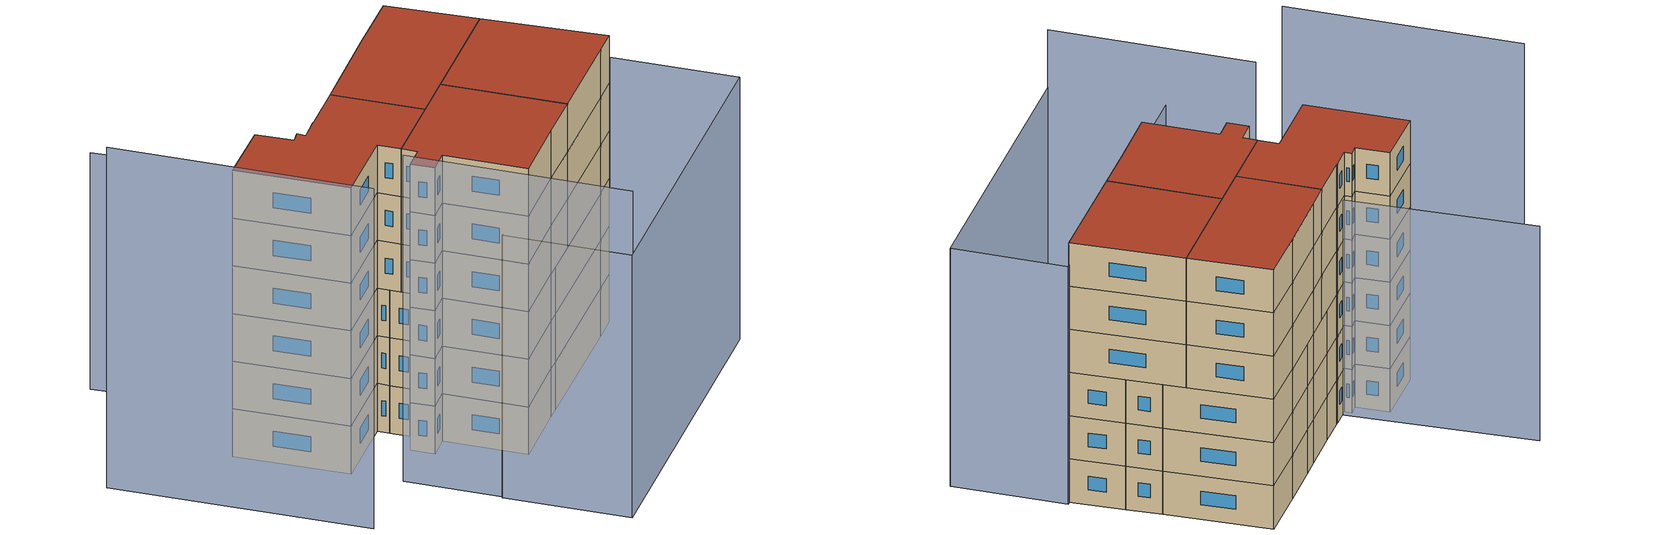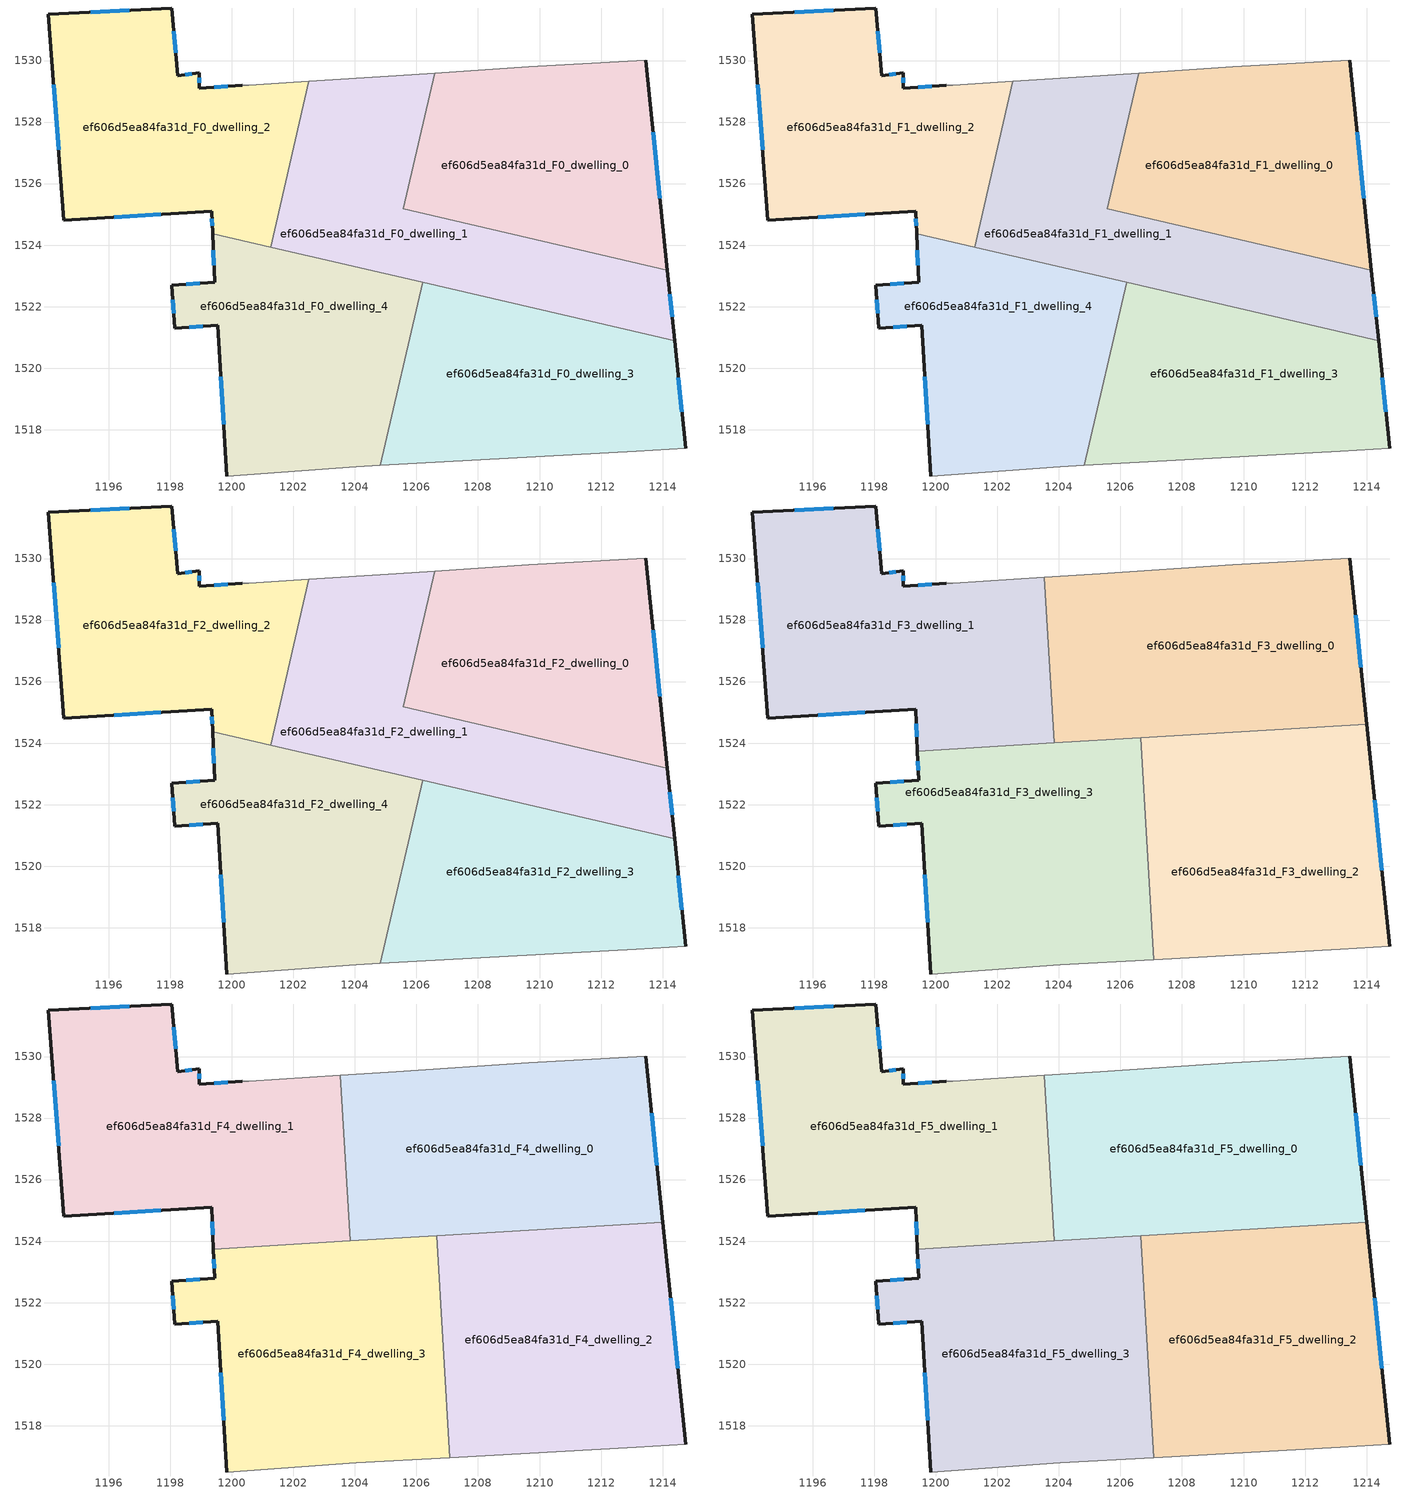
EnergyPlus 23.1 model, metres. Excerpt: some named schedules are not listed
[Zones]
ef606d5ea84fa31d_F0_dwelling_0
 floor ground (EU_floor_Construction): 1213.45,1530 1214.15,1523.18 1205.57,1525.18 1206.59,1529.59 1209.65,1529.8 z0
 wall outside (EU_wall_Construction): 1214.15,1523.18 1213.45,1530 z0:3
 wall to ef606d5ea84fa31d_F0_dwelling_1 (EU_wall_Construction): 1206.59,1529.59 1205.57,1525.18 1214.15,1523.18 z0:3
 wall adiabatic (EU_wall_Construction): 1213.45,1530 1209.65,1529.8 1206.59,1529.59 z0:3
 window (EU_Window_Construction): 1213.91,1525.52 1213.69,1527.66 z1.03:1.97
ef606d5ea84fa31d_F0_dwelling_1
 floor ground (EU_floor_Construction): 1214.15,1523.18 1214.39,1520.89 1201.26,1523.94 1202.51,1529.33 1205.34,1529.5 1206.59,1529.59 1205.57,1525.18 z0
 wall outside (EU_wall_Construction): 1214.39,1520.89 1214.15,1523.18 z0:3
 wall to ef606d5ea84fa31d_F0_dwelling_2 (EU_wall_Construction): 1202.51,1529.33 1201.26,1523.94 z0:3
 wall adiabatic (EU_wall_Construction): 1206.59,1529.59 1205.34,1529.5 1202.51,1529.33 z0:3
 wall to ef606d5ea84fa31d_F0_dwelling_3 (EU_wall_Construction): 1206.21,1522.79 1214.39,1520.89 z0:3
 wall to ef606d5ea84fa31d_F0_dwelling_4 (EU_wall_Construction): 1201.26,1523.94 1206.21,1522.79 z0:3
 window (EU_Window_Construction): 1214.31,1521.67 1214.23,1522.4 z1.03:1.97
ef606d5ea84fa31d_F0_dwelling_2
 floor ground (EU_floor_Construction): 1202.51,1529.33 1201.26,1523.94 1199.37,1524.38 1199.34,1525.1 1194.54,1524.8 1194.04,1531.51 1198.04,1531.71 1198.24,1529.5 1198.94,1529.6 1198.94,1529.1 1200.34,1529.2 1200.54,1529.2 z0
 wall outside (EU_wall_Construction): 1200.34,1529.2 1198.94,1529.1 1198.94,1529.6 1198.24,1529.5 1198.04,1531.71 1194.04,1531.51 1194.54,1524.8 1199.34,1525.1 1199.37,1524.38 z0:3
 wall adiabatic (EU_wall_Construction): 1202.51,1529.33 1200.54,1529.2 1200.34,1529.2 z0:3
 wall to ef606d5ea84fa31d_F0_dwelling_4 (EU_wall_Construction): 1199.37,1524.38 1201.26,1523.94 z0:3
 window (EU_Window_Construction): 1199.35,1524.85 1199.36,1524.62 / 1196.18,1524.9 1197.69,1525 / 1194.21,1529.21 1194.37,1527.1 / 1196.67,1531.64 1195.41,1531.58 / 1198.17,1530.26 1198.11,1530.95 / 1198.7,1529.57 1198.48,1529.54 / 1198.94,1529.28 1198.94,1529.43 / 1199.86,1529.17 1199.42,1529.14 z1.03:1.97
ef606d5ea84fa31d_F0_dwelling_3
 floor ground (EU_floor_Construction): 1214.39,1520.89 1214.75,1517.39 1213.15,1517.29 1204.82,1516.84 1206.21,1522.79 z0
 wall outside (EU_wall_Construction): 1214.75,1517.39 1214.39,1520.89 z0:3
 wall adiabatic (EU_wall_Construction): 1204.82,1516.84 1213.15,1517.29 1214.75,1517.39 z0:3
 wall to ef606d5ea84fa31d_F0_dwelling_4 (EU_wall_Construction): 1206.21,1522.79 1204.82,1516.84 z0:3
 window (EU_Window_Construction): 1214.62,1518.59 1214.51,1519.69 z1.03:1.97
ef606d5ea84fa31d_F0_dwelling_4
 floor ground (EU_floor_Construction): 1206.21,1522.79 1204.82,1516.84 1204.04,1516.79 1199.84,1516.5 1199.54,1521.4 1198.14,1521.3 1198.04,1522.7 1199.44,1522.8 1199.37,1524.38 z0
 wall outside (EU_wall_Construction): 1199.37,1524.38 1199.44,1522.8 1198.04,1522.7 1198.14,1521.3 1199.54,1521.4 1199.84,1516.5 z0:3
 wall adiabatic (EU_wall_Construction): 1199.84,1516.5 1204.04,1516.79 1204.82,1516.84 z0:3
 window (EU_Window_Construction): 1199.64,1519.72 1199.74,1518.18 / 1198.62,1521.33 1199.06,1521.36 / 1198.07,1522.22 1198.1,1521.78 / 1198.96,1522.76 1198.52,1522.73 / 1199.39,1523.84 1199.42,1523.34 z1.03:1.97
ef606d5ea84fa31d_F1_dwelling_0
 floor to ef606d5ea84fa31d_F0_dwelling_0 (EU_floor_Construction): 1213.45,1530 1214.15,1523.18 1205.57,1525.18 1206.59,1529.59 1209.65,1529.8 z3
 wall outside (EU_wall_Construction): 1214.15,1523.18 1213.45,1530 z3:6
 wall to ef606d5ea84fa31d_F1_dwelling_1 (EU_wall_Construction): 1206.59,1529.59 1205.57,1525.18 1214.15,1523.18 z3:6
 wall adiabatic (EU_wall_Construction): 1213.45,1530 1209.65,1529.8 1206.59,1529.59 z3:6
 window (EU_Window_Construction): 1213.91,1525.52 1213.69,1527.66 z4.03:4.97
ef606d5ea84fa31d_F1_dwelling_1
 floor to ef606d5ea84fa31d_F0_dwelling_1 (EU_floor_Construction): 1214.15,1523.18 1214.39,1520.89 1201.26,1523.94 1202.51,1529.33 1205.34,1529.5 1206.59,1529.59 1205.57,1525.18 z3
 wall outside (EU_wall_Construction): 1214.39,1520.89 1214.15,1523.18 z3:6
 wall to ef606d5ea84fa31d_F1_dwelling_2 (EU_wall_Construction): 1202.51,1529.33 1201.26,1523.94 z3:6
 wall adiabatic (EU_wall_Construction): 1206.59,1529.59 1205.34,1529.5 1202.51,1529.33 z3:6
 wall to ef606d5ea84fa31d_F1_dwelling_3 (EU_wall_Construction): 1206.21,1522.79 1214.39,1520.89 z3:6
 wall to ef606d5ea84fa31d_F1_dwelling_4 (EU_wall_Construction): 1201.26,1523.94 1206.21,1522.79 z3:6
 window (EU_Window_Construction): 1214.31,1521.67 1214.23,1522.4 z4.03:4.97
ef606d5ea84fa31d_F1_dwelling_2
 floor to ef606d5ea84fa31d_F0_dwelling_2 (EU_floor_Construction): 1202.51,1529.33 1201.26,1523.94 1199.37,1524.38 1199.34,1525.1 1194.54,1524.8 1194.04,1531.51 1198.04,1531.71 1198.24,1529.5 1198.94,1529.6 1198.94,1529.1 1200.34,1529.2 1200.54,1529.2 z3
 wall outside (EU_wall_Construction): 1200.34,1529.2 1198.94,1529.1 1198.94,1529.6 1198.24,1529.5 1198.04,1531.71 1194.04,1531.51 1194.54,1524.8 1199.34,1525.1 1199.37,1524.38 z3:6
 wall adiabatic (EU_wall_Construction): 1202.51,1529.33 1200.54,1529.2 1200.34,1529.2 z3:6
 wall to ef606d5ea84fa31d_F1_dwelling_4 (EU_wall_Construction): 1199.37,1524.38 1201.26,1523.94 z3:6
 window (EU_Window_Construction): 1199.35,1524.85 1199.36,1524.62 / 1196.18,1524.9 1197.69,1525 / 1194.21,1529.21 1194.37,1527.1 / 1196.67,1531.64 1195.41,1531.58 / 1198.17,1530.26 1198.11,1530.95 / 1198.7,1529.57 1198.48,1529.54 / 1198.94,1529.28 1198.94,1529.43 / 1199.86,1529.17 1199.42,1529.14 z4.03:4.97
ef606d5ea84fa31d_F1_dwelling_3
 floor to ef606d5ea84fa31d_F0_dwelling_3 (EU_floor_Construction): 1214.39,1520.89 1214.75,1517.39 1213.15,1517.29 1204.82,1516.84 1206.21,1522.79 z3
 wall outside (EU_wall_Construction): 1214.75,1517.39 1214.39,1520.89 z3:6
 wall adiabatic (EU_wall_Construction): 1204.82,1516.84 1213.15,1517.29 1214.75,1517.39 z3:6
 wall to ef606d5ea84fa31d_F1_dwelling_4 (EU_wall_Construction): 1206.21,1522.79 1204.82,1516.84 z3:6
 window (EU_Window_Construction): 1214.62,1518.59 1214.51,1519.69 z4.03:4.97
ef606d5ea84fa31d_F1_dwelling_4
 floor to ef606d5ea84fa31d_F0_dwelling_4 (EU_floor_Construction): 1206.21,1522.79 1204.82,1516.84 1204.04,1516.79 1199.84,1516.5 1199.54,1521.4 1198.14,1521.3 1198.04,1522.7 1199.44,1522.8 1199.37,1524.38 z3
 wall outside (EU_wall_Construction): 1199.37,1524.38 1199.44,1522.8 1198.04,1522.7 1198.14,1521.3 1199.54,1521.4 1199.84,1516.5 z3:6
 wall adiabatic (EU_wall_Construction): 1199.84,1516.5 1204.04,1516.79 1204.82,1516.84 z3:6
 window (EU_Window_Construction): 1199.64,1519.72 1199.74,1518.18 / 1198.62,1521.33 1199.06,1521.36 / 1198.07,1522.22 1198.1,1521.78 / 1198.96,1522.76 1198.52,1522.73 / 1199.39,1523.84 1199.42,1523.34 z4.03:4.97
ef606d5ea84fa31d_F2_dwelling_0
 floor to ef606d5ea84fa31d_F1_dwelling_0 (EU_floor_Construction): 1213.45,1530 1214.15,1523.18 1205.57,1525.18 1206.59,1529.59 1209.65,1529.8 z6
 wall outside (EU_wall_Construction): 1214.15,1523.18 1213.45,1530 z6:9
 wall to ef606d5ea84fa31d_F2_dwelling_1 (EU_wall_Construction): 1206.59,1529.59 1205.57,1525.18 1214.15,1523.18 z6:9
 wall adiabatic (EU_wall_Construction): 1213.45,1530 1209.65,1529.8 1206.59,1529.59 z6:9
 window (EU_Window_Construction): 1213.91,1525.52 1213.69,1527.66 z7.03:7.97
ef606d5ea84fa31d_F2_dwelling_1
 floor to ef606d5ea84fa31d_F1_dwelling_1 (EU_floor_Construction): 1214.15,1523.18 1214.39,1520.89 1201.26,1523.94 1202.51,1529.33 1205.34,1529.5 1206.59,1529.59 1205.57,1525.18 z6
 wall outside (EU_wall_Construction): 1214.39,1520.89 1214.15,1523.18 z6:9
 wall to ef606d5ea84fa31d_F2_dwelling_2 (EU_wall_Construction): 1202.51,1529.33 1201.26,1523.94 z6:9
 wall adiabatic (EU_wall_Construction): 1206.59,1529.59 1205.34,1529.5 1202.51,1529.33 z6:9
 wall to ef606d5ea84fa31d_F2_dwelling_3 (EU_wall_Construction): 1206.21,1522.79 1214.39,1520.89 z6:9
 wall to ef606d5ea84fa31d_F2_dwelling_4 (EU_wall_Construction): 1201.26,1523.94 1206.21,1522.79 z6:9
 window (EU_Window_Construction): 1214.31,1521.67 1214.23,1522.4 z7.03:7.97
ef606d5ea84fa31d_F2_dwelling_2
 floor to ef606d5ea84fa31d_F1_dwelling_2 (EU_floor_Construction): 1202.51,1529.33 1201.26,1523.94 1199.37,1524.38 1199.34,1525.1 1194.54,1524.8 1194.04,1531.51 1198.04,1531.71 1198.24,1529.5 1198.94,1529.6 1198.94,1529.1 1200.34,1529.2 1200.54,1529.2 z6
 wall outside (EU_wall_Construction): 1200.34,1529.2 1198.94,1529.1 1198.94,1529.6 1198.24,1529.5 1198.04,1531.71 1194.04,1531.51 1194.54,1524.8 1199.34,1525.1 1199.37,1524.38 z6:9
 wall adiabatic (EU_wall_Construction): 1202.51,1529.33 1200.54,1529.2 1200.34,1529.2 z6:9
 wall to ef606d5ea84fa31d_F2_dwelling_4 (EU_wall_Construction): 1199.37,1524.38 1201.26,1523.94 z6:9
 window (EU_Window_Construction): 1199.35,1524.85 1199.36,1524.62 / 1196.18,1524.9 1197.69,1525 / 1194.21,1529.21 1194.37,1527.1 / 1196.67,1531.64 1195.41,1531.58 / 1198.17,1530.26 1198.11,1530.95 / 1198.7,1529.57 1198.48,1529.54 / 1198.94,1529.28 1198.94,1529.43 / 1199.86,1529.17 1199.42,1529.14 z7.03:7.97
ef606d5ea84fa31d_F2_dwelling_3
 floor to ef606d5ea84fa31d_F1_dwelling_3 (EU_floor_Construction): 1214.39,1520.89 1214.75,1517.39 1213.15,1517.29 1204.82,1516.84 1206.21,1522.79 z6
 wall outside (EU_wall_Construction): 1214.75,1517.39 1214.39,1520.89 z6:9
 wall adiabatic (EU_wall_Construction): 1204.82,1516.84 1213.15,1517.29 1214.75,1517.39 z6:9
 wall to ef606d5ea84fa31d_F2_dwelling_4 (EU_wall_Construction): 1206.21,1522.79 1204.82,1516.84 z6:9
 window (EU_Window_Construction): 1214.62,1518.59 1214.51,1519.69 z7.03:7.97
ef606d5ea84fa31d_F2_dwelling_4
 floor to ef606d5ea84fa31d_F1_dwelling_4 (EU_floor_Construction): 1206.21,1522.79 1204.82,1516.84 1204.04,1516.79 1199.84,1516.5 1199.54,1521.4 1198.14,1521.3 1198.04,1522.7 1199.44,1522.8 1199.37,1524.38 z6
 wall outside (EU_wall_Construction): 1199.37,1524.38 1199.44,1522.8 1198.04,1522.7 1198.14,1521.3 1199.54,1521.4 1199.84,1516.5 z6:9
 wall adiabatic (EU_wall_Construction): 1199.84,1516.5 1204.04,1516.79 1204.82,1516.84 z6:9
 window (EU_Window_Construction): 1199.64,1519.72 1199.74,1518.18 / 1198.62,1521.33 1199.06,1521.36 / 1198.07,1522.22 1198.1,1521.78 / 1198.96,1522.76 1198.52,1522.73 / 1199.39,1523.84 1199.42,1523.34 z7.03:7.97
ef606d5ea84fa31d_F3_dwelling_0
 floor to ef606d5ea84fa31d_F2_dwelling_0 (EU_floor_Construction): 1213.45,1530 1214,1524.61 1209.22,1524.33 1205.57,1525.18 1206.59,1529.59 1209.65,1529.8 z9
 floor to ef606d5ea84fa31d_F2_dwelling_1 (EU_floor_Construction): 1206.59,1529.59 1205.57,1525.18 1209.22,1524.33 1203.85,1524.01 1203.53,1529.39 1205.34,1529.5 z9
 wall outside (EU_wall_Construction): 1214.01,1524.61 1213.45,1530 z9:12
 wall to ef606d5ea84fa31d_F3_dwelling_1 (EU_wall_Construction): 1203.53,1529.39 1203.85,1524.01 z9:12
 wall adiabatic (EU_wall_Construction): 1213.45,1530 1209.65,1529.8 1205.34,1529.5 1203.53,1529.39 z9:12
 wall to ef606d5ea84fa31d_F3_dwelling_2 (EU_wall_Construction): 1206.65,1524.17 1214.01,1524.61 z9:12
 wall to ef606d5ea84fa31d_F3_dwelling_3 (EU_wall_Construction): 1203.85,1524.01 1206.65,1524.17 z9:12
 window (EU_Window_Construction): 1213.82,1526.46 1213.64,1528.16 z10.03:10.97
ef606d5ea84fa31d_F3_dwelling_1
 floor to ef606d5ea84fa31d_F2_dwelling_2 (EU_floor_Construction): 1202.51,1529.33 1201.26,1523.94 1199.37,1524.38 1199.34,1525.1 1194.54,1524.8 1194.04,1531.51 1198.04,1531.71 1198.24,1529.5 1198.94,1529.6 1198.94,1529.1 1200.34,1529.2 1200.54,1529.2 z9
 floor to ef606d5ea84fa31d_F2_dwelling_1 (EU_floor_Construction): 1203.53,1529.39 1203.85,1524.01 1201.56,1523.87 1201.26,1523.94 1202.51,1529.33 z9
 floor to ef606d5ea84fa31d_F2_dwelling_4 (EU_floor_Construction): 1201.56,1523.87 1199.4,1523.74 1199.37,1524.38 z9
 wall outside (EU_wall_Construction): 1200.34,1529.2 1198.94,1529.1 1198.94,1529.6 1198.24,1529.5 1198.04,1531.71 1194.04,1531.51 1194.54,1524.8 1199.34,1525.1 1199.4,1523.74 z9:12
 wall adiabatic (EU_wall_Construction): 1203.53,1529.39 1200.54,1529.2 1200.34,1529.2 z9:12
 wall to ef606d5ea84fa31d_F3_dwelling_3 (EU_wall_Construction): 1199.4,1523.74 1203.85,1524.01 z9:12
 window (EU_Window_Construction): 1199.36,1524.63 1199.38,1524.21 / 1196.18,1524.9 1197.69,1525 / 1194.21,1529.21 1194.37,1527.1 / 1196.67,1531.64 1195.41,1531.58 / 1198.17,1530.26 1198.11,1530.95 / 1198.7,1529.57 1198.48,1529.54 / 1198.94,1529.28 1198.94,1529.43 / 1199.86,1529.17 1199.42,1529.14 z10.03:10.97
ef606d5ea84fa31d_F3_dwelling_2
 floor to ef606d5ea84fa31d_F2_dwelling_1 (EU_floor_Construction): 1214.15,1523.18 1214.39,1520.89 1206.74,1522.66 1206.65,1524.17 1209.22,1524.33 z9
 floor to ef606d5ea84fa31d_F2_dwelling_0 (EU_floor_Construction): 1214,1524.61 1214.15,1523.18 1209.22,1524.33 z9
 floor to ef606d5ea84fa31d_F2_dwelling_3 (EU_floor_Construction): 1214.39,1520.89 1214.75,1517.39 1213.15,1517.29 1207.08,1516.96 1206.74,1522.66 z9
 wall outside (EU_wall_Construction): 1214.75,1517.39 1214.01,1524.61 z9:12
 wall adiabatic (EU_wall_Construction): 1207.08,1516.96 1213.15,1517.29 1214.75,1517.39 z9:12
 wall to ef606d5ea84fa31d_F3_dwelling_3 (EU_wall_Construction): 1206.65,1524.17 1207.08,1516.96 z9:12
 window (EU_Window_Construction): 1214.49,1519.87 1214.26,1522.14 z10.03:10.97
ef606d5ea84fa31d_F3_dwelling_3
 floor to ef606d5ea84fa31d_F2_dwelling_3 (EU_floor_Construction): 1206.74,1522.66 1207.08,1516.96 1204.82,1516.84 1206.21,1522.79 z9
 floor to ef606d5ea84fa31d_F2_dwelling_4 (EU_floor_Construction): 1206.21,1522.79 1204.82,1516.84 1204.04,1516.79 1199.84,1516.5 1199.54,1521.4 1198.14,1521.3 1198.04,1522.7 1199.44,1522.8 1199.4,1523.74 1201.56,1523.87 z9
 floor to ef606d5ea84fa31d_F2_dwelling_1 (EU_floor_Construction): 1206.65,1524.17 1206.74,1522.66 1201.56,1523.87 z9
 wall outside (EU_wall_Construction): 1199.4,1523.74 1199.44,1522.8 1198.04,1522.7 1198.14,1521.3 1199.54,1521.4 1199.84,1516.5 z9:12
 wall adiabatic (EU_wall_Construction): 1199.84,1516.5 1204.04,1516.79 1207.08,1516.96 z9:12
 window (EU_Window_Construction): 1198.62,1521.33 1199.06,1521.36 / 1198.07,1522.22 1198.1,1521.78 / 1198.96,1522.76 1198.52,1522.73 / 1199.41,1523.42 1199.43,1523.12 / 1199.64,1519.72 1199.74,1518.18 z10.03:10.97
ef606d5ea84fa31d_F4_dwelling_0
 floor to ef606d5ea84fa31d_F3_dwelling_0 (EU_floor_Construction): 1213.45,1530 1214.01,1524.61 1203.85,1524.01 1203.53,1529.39 1205.34,1529.5 1209.65,1529.8 z12
 wall outside (EU_wall_Construction): 1214.01,1524.61 1213.45,1530 z12:15
 wall to ef606d5ea84fa31d_F4_dwelling_1 (EU_wall_Construction): 1203.53,1529.39 1203.85,1524.01 z12:15
 wall adiabatic (EU_wall_Construction): 1213.45,1530 1209.65,1529.8 1205.34,1529.5 1203.53,1529.39 z12:15
 wall to ef606d5ea84fa31d_F4_dwelling_2 (EU_wall_Construction): 1206.65,1524.17 1214.01,1524.61 z12:15
 wall to ef606d5ea84fa31d_F4_dwelling_3 (EU_wall_Construction): 1203.85,1524.01 1206.65,1524.17 z12:15
 window (EU_Window_Construction): 1213.82,1526.46 1213.64,1528.16 z13.03:13.97
ef606d5ea84fa31d_F4_dwelling_1
 floor to ef606d5ea84fa31d_F3_dwelling_1 (EU_floor_Construction): 1203.53,1529.39 1203.85,1524.01 1199.4,1523.74 1199.34,1525.1 1194.54,1524.8 1194.04,1531.51 1198.04,1531.71 1198.24,1529.5 1198.94,1529.6 1198.94,1529.1 1200.34,1529.2 1200.54,1529.2 z12
 wall outside (EU_wall_Construction): 1200.34,1529.2 1198.94,1529.1 1198.94,1529.6 1198.24,1529.5 1198.04,1531.71 1194.04,1531.51 1194.54,1524.8 1199.34,1525.1 1199.4,1523.74 z12:15
 wall adiabatic (EU_wall_Construction): 1203.53,1529.39 1200.54,1529.2 1200.34,1529.2 z12:15
 wall to ef606d5ea84fa31d_F4_dwelling_3 (EU_wall_Construction): 1199.4,1523.74 1203.85,1524.01 z12:15
 window (EU_Window_Construction): 1199.36,1524.63 1199.38,1524.21 / 1196.18,1524.9 1197.69,1525 / 1194.21,1529.21 1194.37,1527.1 / 1196.67,1531.64 1195.41,1531.58 / 1198.17,1530.26 1198.11,1530.95 / 1198.7,1529.57 1198.48,1529.54 / 1198.94,1529.28 1198.94,1529.43 / 1199.86,1529.17 1199.42,1529.14 z13.03:13.97
ef606d5ea84fa31d_F4_dwelling_2
 floor to ef606d5ea84fa31d_F3_dwelling_2 (EU_floor_Construction): 1214.01,1524.61 1214.75,1517.39 1213.15,1517.29 1207.08,1516.96 1206.65,1524.17 z12
 wall outside (EU_wall_Construction): 1214.75,1517.39 1214.01,1524.61 z12:15
 wall adiabatic (EU_wall_Construction): 1207.08,1516.96 1213.15,1517.29 1214.75,1517.39 z12:15
 wall to ef606d5ea84fa31d_F4_dwelling_3 (EU_wall_Construction): 1206.65,1524.17 1207.08,1516.96 z12:15
 window (EU_Window_Construction): 1214.49,1519.87 1214.26,1522.14 z13.03:13.97
ef606d5ea84fa31d_F4_dwelling_3
 floor to ef606d5ea84fa31d_F3_dwelling_3 (EU_floor_Construction): 1206.65,1524.17 1207.08,1516.96 1204.04,1516.79 1199.84,1516.5 1199.54,1521.4 1198.14,1521.3 1198.04,1522.7 1199.44,1522.8 1199.4,1523.74 z12
 wall outside (EU_wall_Construction): 1199.4,1523.74 1199.44,1522.8 1198.04,1522.7 1198.14,1521.3 1199.54,1521.4 1199.84,1516.5 z12:15
 wall adiabatic (EU_wall_Construction): 1199.84,1516.5 1204.04,1516.79 1207.08,1516.96 z12:15
 window (EU_Window_Construction): 1198.62,1521.33 1199.06,1521.36 / 1198.07,1522.22 1198.1,1521.78 / 1198.96,1522.76 1198.52,1522.73 / 1199.41,1523.42 1199.43,1523.12 / 1199.64,1519.72 1199.74,1518.18 z13.03:13.97
ef606d5ea84fa31d_F5_dwelling_0
 floor to ef606d5ea84fa31d_F4_dwelling_0 (EU_floor_Construction): 1213.45,1530 1214.01,1524.61 1203.85,1524.01 1203.53,1529.39 1205.34,1529.5 1209.65,1529.8 z15
 wall outside (EU_wall_Construction): 1214.01,1524.61 1213.45,1530 z15:18
 wall to ef606d5ea84fa31d_F5_dwelling_1 (EU_wall_Construction): 1203.53,1529.39 1203.85,1524.01 z15:18
 wall adiabatic (EU_wall_Construction): 1213.45,1530 1209.65,1529.8 1205.34,1529.5 1203.53,1529.39 z15:18
 wall to ef606d5ea84fa31d_F5_dwelling_2 (EU_wall_Construction): 1206.65,1524.17 1214.01,1524.61 z15:18
 wall to ef606d5ea84fa31d_F5_dwelling_3 (EU_wall_Construction): 1203.85,1524.01 1206.65,1524.17 z15:18
 window (EU_Window_Construction): 1213.82,1526.46 1213.64,1528.16 z16.03:16.97
 roof outside (EU_roof_Construction): 1214.01,1524.61 1213.45,1530 1209.65,1529.8 1205.34,1529.5 1203.53,1529.39 1203.85,1524.01 z18
ef606d5ea84fa31d_F5_dwelling_1
 floor to ef606d5ea84fa31d_F4_dwelling_1 (EU_floor_Construction): 1203.53,1529.39 1203.85,1524.01 1199.4,1523.74 1199.34,1525.1 1194.54,1524.8 1194.04,1531.51 1198.04,1531.71 1198.24,1529.5 1198.94,1529.6 1198.94,1529.1 1200.34,1529.2 1200.54,1529.2 z15
 wall outside (EU_wall_Construction): 1200.34,1529.2 1198.94,1529.1 1198.94,1529.6 1198.24,1529.5 1198.04,1531.71 1194.04,1531.51 1194.54,1524.8 1199.34,1525.1 1199.4,1523.74 z15:18
 wall adiabatic (EU_wall_Construction): 1203.53,1529.39 1200.54,1529.2 1200.34,1529.2 z15:18
 wall to ef606d5ea84fa31d_F5_dwelling_3 (EU_wall_Construction): 1199.4,1523.74 1203.85,1524.01 z15:18
 window (EU_Window_Construction): 1199.36,1524.63 1199.38,1524.21 / 1196.18,1524.9 1197.69,1525 / 1194.21,1529.21 1194.37,1527.1 / 1196.67,1531.64 1195.41,1531.58 / 1198.17,1530.26 1198.11,1530.95 / 1198.7,1529.57 1198.48,1529.54 / 1198.94,1529.28 1198.94,1529.43 / 1199.86,1529.17 1199.42,1529.14 z16.03:16.97
 roof outside (EU_roof_Construction): 1203.85,1524.01 1203.53,1529.39 1200.54,1529.2 1200.34,1529.2 1198.94,1529.1 1198.94,1529.6 1198.24,1529.5 1198.04,1531.71 1194.04,1531.51 1194.54,1524.8 1199.34,1525.1 1199.4,1523.74 z18
ef606d5ea84fa31d_F5_dwelling_2
 floor to ef606d5ea84fa31d_F4_dwelling_2 (EU_floor_Construction): 1214.01,1524.61 1214.75,1517.39 1213.15,1517.29 1207.08,1516.96 1206.65,1524.17 z15
 wall outside (EU_wall_Construction): 1214.75,1517.39 1214.01,1524.61 z15:18
 wall adiabatic (EU_wall_Construction): 1207.08,1516.96 1213.15,1517.29 1214.75,1517.39 z15:18
 wall to ef606d5ea84fa31d_F5_dwelling_3 (EU_wall_Construction): 1206.65,1524.17 1207.08,1516.96 z15:18
 window (EU_Window_Construction): 1214.49,1519.87 1214.26,1522.14 z16.03:16.97
 roof outside (EU_roof_Construction): 1214.75,1517.39 1214.01,1524.61 1206.65,1524.17 1207.08,1516.96 1213.15,1517.29 z18
ef606d5ea84fa31d_F5_dwelling_3
 floor to ef606d5ea84fa31d_F4_dwelling_3 (EU_floor_Construction): 1206.65,1524.17 1207.08,1516.96 1204.04,1516.79 1199.84,1516.5 1199.54,1521.4 1198.14,1521.3 1198.04,1522.7 1199.44,1522.8 1199.4,1523.74 z15
 wall outside (EU_wall_Construction): 1199.4,1523.74 1199.44,1522.8 1198.04,1522.7 1198.14,1521.3 1199.54,1521.4 1199.84,1516.5 z15:18
 wall adiabatic (EU_wall_Construction): 1199.84,1516.5 1204.04,1516.79 1207.08,1516.96 z15:18
 window (EU_Window_Construction): 1198.62,1521.33 1199.06,1521.36 / 1198.07,1522.22 1198.1,1521.78 / 1198.96,1522.76 1198.52,1522.73 / 1199.41,1523.42 1199.43,1523.12 / 1199.64,1519.72 1199.74,1518.18 z16.03:16.97
 roof outside (EU_roof_Construction): 1207.08,1516.96 1206.65,1524.17 1199.4,1523.74 1199.44,1522.8 1198.04,1522.7 1198.14,1521.3 1199.54,1521.4 1199.84,1516.5 1204.04,1516.79 z18
shading: 1215.45,1510.09 1195.47,1508.89 / 1195.47,1508.89 1195.03,1516.25 / 1195.03,1516.25 1215,1517.45 / 1215,1517.45 1215.45,1510.09 z0:16.5; 1194.81,1521.9 1195.53,1508.89 z0:20.5; 1188.54,1536.75 1189.43,1521.6 z0:21.4; 1213.45,1530 1199.4,1528.57 / 1199.4,1528.57 1198.1,1541.28 z0:14.9
[Building]
EU S2 Campaign: North Axis=0; Terrain=City; Solar Distribution=FullExterior
[Site:Location]
Lyon-Bron: Latitude=45.75; Longitude=5; Time Zone=1; Elevation=198
[SizingPeriod:WeatherFileDays]
AnnualSizingPeriod: Begin Month=1; Begin Day of Month=1; End Month=12; End Day of Month=31; Day of Week for Start Day=Monday; Use Weather File Daylight Saving Period=No; Use Weather File Rain and Snow Indicators=No
[MATERIAL]
EU_InternalMass_Material: Roughness=MediumRough; Thickness=0.1; Conductivity=1; Density=1800; Specific Heat=900; Thermal Absorptance=0.9; Solar Absorptance=0.7; Visible Absorptance=0.7
[MATERIAL:NOMASS] Roughness=MediumRough; Thermal Absorptance=0.9; Solar Absorptance=0.7; Visible Absorptance=0.7
Name | Thermal Resistance
EU_wall_NoMass | 0.524421
EU_roof_NoMass | 0.457793
EU_floor_NoMass | 0.384546
[WINDOWMATERIAL:SIMPLEGLAZINGSYSTEM]
EU_Window_SimpleGlazing: UFactor=2.51378; Solar Heat Gain Coefficient=0.75; Visible Transmittance=0.75
[CONSTRUCTION]
EU_wall_Construction: EU_wall_NoMass
EU_roof_Construction: EU_roof_NoMass
EU_floor_Construction: EU_floor_NoMass
EU_Window_Construction: EU_Window_SimpleGlazing
EU_InternalMass_Construction: EU_InternalMass_Material
[ZONE] Type=1; Multiplier=1; Ceiling Height=autocalculate; Floor Area=autocalculate; Part of Total Floor Area=Yes
Name | Volume
ef606d5ea84fa31d_F0_dwelling_0; ef606d5ea84fa31d_F1_dwelling_0; ef606d5ea84fa31d_F2_dwelling_0 | 130.756
ef606d5ea84fa31d_F3_dwelling_0; ef606d5ea84fa31d_F4_dwelling_0; ef606d5ea84fa31d_F5_dwelling_0 | 163.468
ef606d5ea84fa31d_F0_dwelling_1; ef606d5ea84fa31d_F1_dwelling_1; ef606d5ea84fa31d_F2_dwelling_1 | 132.067
ef606d5ea84fa31d_F3_dwelling_1; ef606d5ea84fa31d_F4_dwelling_1; ef606d5ea84fa31d_F5_dwelling_1 | 163.485
ef606d5ea84fa31d_F0_dwelling_2; ef606d5ea84fa31d_F1_dwelling_2; ef606d5ea84fa31d_F2_dwelling_2 | 132.051
ef606d5ea84fa31d_F3_dwelling_2; ef606d5ea84fa31d_F4_dwelling_2; ef606d5ea84fa31d_F5_dwelling_2 | 163.47
ef606d5ea84fa31d_F0_dwelling_3; ef606d5ea84fa31d_F1_dwelling_3; ef606d5ea84fa31d_F2_dwelling_3 | 129.499
ef606d5ea84fa31d_F3_dwelling_3; ef606d5ea84fa31d_F4_dwelling_3; ef606d5ea84fa31d_F5_dwelling_3 | 163.48
ef606d5ea84fa31d_F0_dwelling_4; ef606d5ea84fa31d_F1_dwelling_4; ef606d5ea84fa31d_F2_dwelling_4 | 129.521
[INTERNALMASS] Construction=EU_InternalMass_Construction
Name | Zone or ZoneList | Surface Area
ef606d5ea84fa31d_F0_dwelling_0_EU_InternalMass | ef606d5ea84fa31d_F0_dwelling_0 | 43.5844
ef606d5ea84fa31d_F0_dwelling_1_EU_InternalMass | ef606d5ea84fa31d_F0_dwelling_1 | 44.0224
ef606d5ea84fa31d_F0_dwelling_2_EU_InternalMass | ef606d5ea84fa31d_F0_dwelling_2 | 44.0179
ef606d5ea84fa31d_F0_dwelling_3_EU_InternalMass | ef606d5ea84fa31d_F0_dwelling_3 | 43.1663
ef606d5ea84fa31d_F0_dwelling_4_EU_InternalMass | ef606d5ea84fa31d_F0_dwelling_4 | 43.1735
ef606d5ea84fa31d_F1_dwelling_0_EU_InternalMass | ef606d5ea84fa31d_F1_dwelling_0 | 43.5844
ef606d5ea84fa31d_F1_dwelling_1_EU_InternalMass | ef606d5ea84fa31d_F1_dwelling_1 | 44.0224
ef606d5ea84fa31d_F1_dwelling_2_EU_InternalMass | ef606d5ea84fa31d_F1_dwelling_2 | 44.0179
ef606d5ea84fa31d_F1_dwelling_3_EU_InternalMass | ef606d5ea84fa31d_F1_dwelling_3 | 43.1663
ef606d5ea84fa31d_F1_dwelling_4_EU_InternalMass | ef606d5ea84fa31d_F1_dwelling_4 | 43.1735
ef606d5ea84fa31d_F2_dwelling_0_EU_InternalMass | ef606d5ea84fa31d_F2_dwelling_0 | 43.5844
ef606d5ea84fa31d_F2_dwelling_1_EU_InternalMass | ef606d5ea84fa31d_F2_dwelling_1 | 44.0224
ef606d5ea84fa31d_F2_dwelling_2_EU_InternalMass | ef606d5ea84fa31d_F2_dwelling_2 | 44.0179
ef606d5ea84fa31d_F2_dwelling_3_EU_InternalMass | ef606d5ea84fa31d_F2_dwelling_3 | 43.1663
ef606d5ea84fa31d_F2_dwelling_4_EU_InternalMass | ef606d5ea84fa31d_F2_dwelling_4 | 43.1735
ef606d5ea84fa31d_F3_dwelling_0_EU_InternalMass | ef606d5ea84fa31d_F3_dwelling_0 | 54.4893
ef606d5ea84fa31d_F3_dwelling_1_EU_InternalMass | ef606d5ea84fa31d_F3_dwelling_1 | 54.4952
ef606d5ea84fa31d_F3_dwelling_2_EU_InternalMass | ef606d5ea84fa31d_F3_dwelling_2 | 54.4899
ef606d5ea84fa31d_F3_dwelling_3_EU_InternalMass | ef606d5ea84fa31d_F3_dwelling_3 | 54.4932
ef606d5ea84fa31d_F4_dwelling_0_EU_InternalMass | ef606d5ea84fa31d_F4_dwelling_0 | 54.4893
ef606d5ea84fa31d_F4_dwelling_1_EU_InternalMass | ef606d5ea84fa31d_F4_dwelling_1 | 54.4952
ef606d5ea84fa31d_F4_dwelling_2_EU_InternalMass | ef606d5ea84fa31d_F4_dwelling_2 | 54.4899
ef606d5ea84fa31d_F4_dwelling_3_EU_InternalMass | ef606d5ea84fa31d_F4_dwelling_3 | 54.4932
ef606d5ea84fa31d_F5_dwelling_0_EU_InternalMass | ef606d5ea84fa31d_F5_dwelling_0 | 54.4893
ef606d5ea84fa31d_F5_dwelling_1_EU_InternalMass | ef606d5ea84fa31d_F5_dwelling_1 | 54.4952
ef606d5ea84fa31d_F5_dwelling_2_EU_InternalMass | ef606d5ea84fa31d_F5_dwelling_2 | 54.4899
ef606d5ea84fa31d_F5_dwelling_3_EU_InternalMass | ef606d5ea84fa31d_F5_dwelling_3 | 54.4932
[OTHEREQUIPMENT] Fuel Type=Electricity; Design Level Calculation Method=Watts/Area; Power per Zone Floor Area=1; Fraction Latent=0; Fraction Radiant=0; Fraction Lost=0; Carbon Dioxide Generation Rate=0; EndUse Subcategory=EU_Step8_InternalGains
Name | Zone or ZoneList or Space or SpaceList | Schedule
EU_Step8_InternalGain_ef606d5ea84fa31d_F0_dwelling_0_f000 | ef606d5ea84fa31d_F0_dwelling_0 | EU_Step8_GainSchedule_ef606d5ea84fa31d_F0_dwelling_0_f000
EU_Step8_InternalGain_ef606d5ea84fa31d_F0_dwelling_1_f000 | ef606d5ea84fa31d_F0_dwelling_1 | EU_Step8_GainSchedule_ef606d5ea84fa31d_F0_dwelling_1_f000
EU_Step8_InternalGain_ef606d5ea84fa31d_F0_dwelling_2_f000 | ef606d5ea84fa31d_F0_dwelling_2 | EU_Step8_GainSchedule_ef606d5ea84fa31d_F0_dwelling_2_f000
EU_Step8_InternalGain_ef606d5ea84fa31d_F0_dwelling_3_f000 | ef606d5ea84fa31d_F0_dwelling_3 | EU_Step8_GainSchedule_ef606d5ea84fa31d_F0_dwelling_3_f000
EU_Step8_InternalGain_ef606d5ea84fa31d_F0_dwelling_4_f000 | ef606d5ea84fa31d_F0_dwelling_4 | EU_Step8_GainSchedule_ef606d5ea84fa31d_F0_dwelling_4_f000
EU_Step8_InternalGain_ef606d5ea84fa31d_F1_dwelling_0_f000 | ef606d5ea84fa31d_F1_dwelling_0 | EU_Step8_GainSchedule_ef606d5ea84fa31d_F1_dwelling_0_f000
EU_Step8_InternalGain_ef606d5ea84fa31d_F1_dwelling_1_f000 | ef606d5ea84fa31d_F1_dwelling_1 | EU_Step8_GainSchedule_ef606d5ea84fa31d_F1_dwelling_1_f000
EU_Step8_InternalGain_ef606d5ea84fa31d_F1_dwelling_2_f000 | ef606d5ea84fa31d_F1_dwelling_2 | EU_Step8_GainSchedule_ef606d5ea84fa31d_F1_dwelling_2_f000
EU_Step8_InternalGain_ef606d5ea84fa31d_F1_dwelling_3_f000 | ef606d5ea84fa31d_F1_dwelling_3 | EU_Step8_GainSchedule_ef606d5ea84fa31d_F1_dwelling_3_f000
EU_Step8_InternalGain_ef606d5ea84fa31d_F1_dwelling_4_f000 | ef606d5ea84fa31d_F1_dwelling_4 | EU_Step8_GainSchedule_ef606d5ea84fa31d_F1_dwelling_4_f000
EU_Step8_InternalGain_ef606d5ea84fa31d_F2_dwelling_0_f000 | ef606d5ea84fa31d_F2_dwelling_0 | EU_Step8_GainSchedule_ef606d5ea84fa31d_F2_dwelling_0_f000
EU_Step8_InternalGain_ef606d5ea84fa31d_F2_dwelling_1_f000 | ef606d5ea84fa31d_F2_dwelling_1 | EU_Step8_GainSchedule_ef606d5ea84fa31d_F2_dwelling_1_f000
EU_Step8_InternalGain_ef606d5ea84fa31d_F2_dwelling_2_f000 | ef606d5ea84fa31d_F2_dwelling_2 | EU_Step8_GainSchedule_ef606d5ea84fa31d_F2_dwelling_2_f000
EU_Step8_InternalGain_ef606d5ea84fa31d_F2_dwelling_3_f000 | ef606d5ea84fa31d_F2_dwelling_3 | EU_Step8_GainSchedule_ef606d5ea84fa31d_F2_dwelling_3_f000
EU_Step8_InternalGain_ef606d5ea84fa31d_F2_dwelling_4_f000 | ef606d5ea84fa31d_F2_dwelling_4 | EU_Step8_GainSchedule_ef606d5ea84fa31d_F2_dwelling_4_f000
EU_Step8_InternalGain_ef606d5ea84fa31d_F3_dwelling_0_f000 | ef606d5ea84fa31d_F3_dwelling_0 | EU_Step8_GainSchedule_ef606d5ea84fa31d_F3_dwelling_0_f000
EU_Step8_InternalGain_ef606d5ea84fa31d_F3_dwelling_1_f000 | ef606d5ea84fa31d_F3_dwelling_1 | EU_Step8_GainSchedule_ef606d5ea84fa31d_F3_dwelling_1_f000
EU_Step8_InternalGain_ef606d5ea84fa31d_F3_dwelling_2_f000 | ef606d5ea84fa31d_F3_dwelling_2 | EU_Step8_GainSchedule_ef606d5ea84fa31d_F3_dwelling_2_f000
EU_Step8_InternalGain_ef606d5ea84fa31d_F3_dwelling_3_f000 | ef606d5ea84fa31d_F3_dwelling_3 | EU_Step8_GainSchedule_ef606d5ea84fa31d_F3_dwelling_3_f000
EU_Step8_InternalGain_ef606d5ea84fa31d_F4_dwelling_0_f000 | ef606d5ea84fa31d_F4_dwelling_0 | EU_Step8_GainSchedule_ef606d5ea84fa31d_F4_dwelling_0_f000
EU_Step8_InternalGain_ef606d5ea84fa31d_F4_dwelling_1_f000 | ef606d5ea84fa31d_F4_dwelling_1 | EU_Step8_GainSchedule_ef606d5ea84fa31d_F4_dwelling_1_f000
EU_Step8_InternalGain_ef606d5ea84fa31d_F4_dwelling_2_f000 | ef606d5ea84fa31d_F4_dwelling_2 | EU_Step8_GainSchedule_ef606d5ea84fa31d_F4_dwelling_2_f000
EU_Step8_InternalGain_ef606d5ea84fa31d_F4_dwelling_3_f000 | ef606d5ea84fa31d_F4_dwelling_3 | EU_Step8_GainSchedule_ef606d5ea84fa31d_F4_dwelling_3_f000
EU_Step8_InternalGain_ef606d5ea84fa31d_F5_dwelling_0_f000 | ef606d5ea84fa31d_F5_dwelling_0 | EU_Step8_GainSchedule_ef606d5ea84fa31d_F5_dwelling_0_f000
EU_Step8_InternalGain_ef606d5ea84fa31d_F5_dwelling_1_f000 | ef606d5ea84fa31d_F5_dwelling_1 | EU_Step8_GainSchedule_ef606d5ea84fa31d_F5_dwelling_1_f000
EU_Step8_InternalGain_ef606d5ea84fa31d_F5_dwelling_2_f000 | ef606d5ea84fa31d_F5_dwelling_2 | EU_Step8_GainSchedule_ef606d5ea84fa31d_F5_dwelling_2_f000
EU_Step8_InternalGain_ef606d5ea84fa31d_F5_dwelling_3_f000 | ef606d5ea84fa31d_F5_dwelling_3 | EU_Step8_GainSchedule_ef606d5ea84fa31d_F5_dwelling_3_f000
[ZONEVENTILATION:DESIGNFLOWRATE] Schedule=EU_AlwaysOn; Design Flow Rate Calculation Method=AirChanges/Hour; Air Changes per Hour=0.520093; Ventilation Type=Natural; Fan Pressure Rise=0; Fan Total Efficiency=1; Constant Term Coefficient=1; Temperature Term Coefficient=0; Velocity Term Coefficient=0; Velocity Squared Term Coefficient=0; Minimum Indoor Temperature=-100; Maximum Indoor Temperature=100; Delta Temperature=-100; Minimum Outdoor Temperature=-100; Maximum Outdoor Temperature=100; Maximum Wind Speed=40
Name | Zone or ZoneList or Space or SpaceList
EU_ConstantAir_ef606d5ea84fa31d_F0_dwelling_0 | ef606d5ea84fa31d_F0_dwelling_0
EU_ConstantAir_ef606d5ea84fa31d_F0_dwelling_1 | ef606d5ea84fa31d_F0_dwelling_1
EU_ConstantAir_ef606d5ea84fa31d_F0_dwelling_2 | ef606d5ea84fa31d_F0_dwelling_2
EU_ConstantAir_ef606d5ea84fa31d_F0_dwelling_3 | ef606d5ea84fa31d_F0_dwelling_3
EU_ConstantAir_ef606d5ea84fa31d_F0_dwelling_4 | ef606d5ea84fa31d_F0_dwelling_4
EU_ConstantAir_ef606d5ea84fa31d_F1_dwelling_0 | ef606d5ea84fa31d_F1_dwelling_0
EU_ConstantAir_ef606d5ea84fa31d_F1_dwelling_1 | ef606d5ea84fa31d_F1_dwelling_1
EU_ConstantAir_ef606d5ea84fa31d_F1_dwelling_2 | ef606d5ea84fa31d_F1_dwelling_2
EU_ConstantAir_ef606d5ea84fa31d_F1_dwelling_3 | ef606d5ea84fa31d_F1_dwelling_3
EU_ConstantAir_ef606d5ea84fa31d_F1_dwelling_4 | ef606d5ea84fa31d_F1_dwelling_4
EU_ConstantAir_ef606d5ea84fa31d_F2_dwelling_0 | ef606d5ea84fa31d_F2_dwelling_0
EU_ConstantAir_ef606d5ea84fa31d_F2_dwelling_1 | ef606d5ea84fa31d_F2_dwelling_1
EU_ConstantAir_ef606d5ea84fa31d_F2_dwelling_2 | ef606d5ea84fa31d_F2_dwelling_2
EU_ConstantAir_ef606d5ea84fa31d_F2_dwelling_3 | ef606d5ea84fa31d_F2_dwelling_3
EU_ConstantAir_ef606d5ea84fa31d_F2_dwelling_4 | ef606d5ea84fa31d_F2_dwelling_4
EU_ConstantAir_ef606d5ea84fa31d_F3_dwelling_0 | ef606d5ea84fa31d_F3_dwelling_0
EU_ConstantAir_ef606d5ea84fa31d_F3_dwelling_1 | ef606d5ea84fa31d_F3_dwelling_1
EU_ConstantAir_ef606d5ea84fa31d_F3_dwelling_2 | ef606d5ea84fa31d_F3_dwelling_2
EU_ConstantAir_ef606d5ea84fa31d_F3_dwelling_3 | ef606d5ea84fa31d_F3_dwelling_3
EU_ConstantAir_ef606d5ea84fa31d_F4_dwelling_0 | ef606d5ea84fa31d_F4_dwelling_0
EU_ConstantAir_ef606d5ea84fa31d_F4_dwelling_1 | ef606d5ea84fa31d_F4_dwelling_1
EU_ConstantAir_ef606d5ea84fa31d_F4_dwelling_2 | ef606d5ea84fa31d_F4_dwelling_2
EU_ConstantAir_ef606d5ea84fa31d_F4_dwelling_3 | ef606d5ea84fa31d_F4_dwelling_3
EU_ConstantAir_ef606d5ea84fa31d_F5_dwelling_0 | ef606d5ea84fa31d_F5_dwelling_0
EU_ConstantAir_ef606d5ea84fa31d_F5_dwelling_1 | ef606d5ea84fa31d_F5_dwelling_1
EU_ConstantAir_ef606d5ea84fa31d_F5_dwelling_2 | ef606d5ea84fa31d_F5_dwelling_2
EU_ConstantAir_ef606d5ea84fa31d_F5_dwelling_3 | ef606d5ea84fa31d_F5_dwelling_3
[HVACTEMPLATE:ZONE:IDEALLOADSAIRSYSTEM] System Availability Schedule=EU_AlwaysOn; Maximum Heating Supply Air Temperature=50; Minimum Cooling Supply Air Temperature=13; Maximum Heating Supply Air Humidity Ratio=0.0156; Minimum Cooling Supply Air Humidity Ratio=0.0077; Heating Limit=NoLimit; Cooling Limit=NoLimit; Heating Availability Schedule=EU_AlwaysOn; Cooling Availability Schedule=EU_CoolingOff; Dehumidification Control Type=ConstantSensibleHeatRatio; Cooling Sensible Heat Ratio=0.7; Dehumidification Setpoint=60; Humidification Control Type=None; Humidification Setpoint=30; Outdoor Air Method=None; Outdoor Air Flow Rate per Person=0.00944; Outdoor Air Flow Rate per Zone Floor Area=0; Outdoor Air Flow Rate per Zone=0; Demand Controlled Ventilation Type=None; Outdoor Air Economizer Type=NoEconomizer; Heat Recovery Type=None; Sensible Heat Recovery Effectiveness=0.7; Latent Heat Recovery Effectiveness=0.65
Name | Template Thermostat
ef606d5ea84fa31d_F0_dwelling_0 | EU_HeatOnly_ef606d5ea84fa31d_F0_dwelling_0
ef606d5ea84fa31d_F0_dwelling_1 | EU_HeatOnly_ef606d5ea84fa31d_F0_dwelling_1
ef606d5ea84fa31d_F0_dwelling_2 | EU_HeatOnly_ef606d5ea84fa31d_F0_dwelling_2
ef606d5ea84fa31d_F0_dwelling_3 | EU_HeatOnly_ef606d5ea84fa31d_F0_dwelling_3
ef606d5ea84fa31d_F0_dwelling_4 | EU_HeatOnly_ef606d5ea84fa31d_F0_dwelling_4
ef606d5ea84fa31d_F1_dwelling_0 | EU_HeatOnly_ef606d5ea84fa31d_F1_dwelling_0
ef606d5ea84fa31d_F1_dwelling_1 | EU_HeatOnly_ef606d5ea84fa31d_F1_dwelling_1
ef606d5ea84fa31d_F1_dwelling_2 | EU_HeatOnly_ef606d5ea84fa31d_F1_dwelling_2
ef606d5ea84fa31d_F1_dwelling_3 | EU_HeatOnly_ef606d5ea84fa31d_F1_dwelling_3
ef606d5ea84fa31d_F1_dwelling_4 | EU_HeatOnly_ef606d5ea84fa31d_F1_dwelling_4
ef606d5ea84fa31d_F2_dwelling_0 | EU_HeatOnly_ef606d5ea84fa31d_F2_dwelling_0
ef606d5ea84fa31d_F2_dwelling_1 | EU_HeatOnly_ef606d5ea84fa31d_F2_dwelling_1
ef606d5ea84fa31d_F2_dwelling_2 | EU_HeatOnly_ef606d5ea84fa31d_F2_dwelling_2
ef606d5ea84fa31d_F2_dwelling_3 | EU_HeatOnly_ef606d5ea84fa31d_F2_dwelling_3
ef606d5ea84fa31d_F2_dwelling_4 | EU_HeatOnly_ef606d5ea84fa31d_F2_dwelling_4
ef606d5ea84fa31d_F3_dwelling_0 | EU_HeatOnly_ef606d5ea84fa31d_F3_dwelling_0
ef606d5ea84fa31d_F3_dwelling_1 | EU_HeatOnly_ef606d5ea84fa31d_F3_dwelling_1
ef606d5ea84fa31d_F3_dwelling_2 | EU_HeatOnly_ef606d5ea84fa31d_F3_dwelling_2
ef606d5ea84fa31d_F3_dwelling_3 | EU_HeatOnly_ef606d5ea84fa31d_F3_dwelling_3
ef606d5ea84fa31d_F4_dwelling_0 | EU_HeatOnly_ef606d5ea84fa31d_F4_dwelling_0
ef606d5ea84fa31d_F4_dwelling_1 | EU_HeatOnly_ef606d5ea84fa31d_F4_dwelling_1
ef606d5ea84fa31d_F4_dwelling_2 | EU_HeatOnly_ef606d5ea84fa31d_F4_dwelling_2
ef606d5ea84fa31d_F4_dwelling_3 | EU_HeatOnly_ef606d5ea84fa31d_F4_dwelling_3
ef606d5ea84fa31d_F5_dwelling_0 | EU_HeatOnly_ef606d5ea84fa31d_F5_dwelling_0
ef606d5ea84fa31d_F5_dwelling_1 | EU_HeatOnly_ef606d5ea84fa31d_F5_dwelling_1
ef606d5ea84fa31d_F5_dwelling_2 | EU_HeatOnly_ef606d5ea84fa31d_F5_dwelling_2
ef606d5ea84fa31d_F5_dwelling_3 | EU_HeatOnly_ef606d5ea84fa31d_F5_dwelling_3
[SIZING:ZONE] Zone Cooling Design Supply Air Temperature Input Method=SupplyAirTemperature; Zone Cooling Design Supply Air Temperature=13; Zone Heating Design Supply Air Temperature Input Method=SupplyAirTemperature; Zone Heating Design Supply Air Temperature=50; Zone Cooling Design Supply Air Humidity Ratio=0.008; Zone Heating Design Supply Air Humidity Ratio=0.008; Cooling Design Air Flow Method=DesignDay; Cooling Design Air Flow Rate=0; Cooling Minimum Air Flow per Zone Floor Area=0.000762; Cooling Minimum Air Flow=0; Cooling Minimum Air Flow Fraction=0.2; Heating Design Air Flow Method=DesignDay; Heating Design Air Flow Rate=0; Heating Maximum Air Flow per Zone Floor Area=0.002032; Heating Maximum Air Flow=0.141576; Heating Maximum Air Flow Fraction=0.3; Account for Dedicated Outdoor Air System=No; Dedicated Outdoor Air System Control Strategy=NeutralSupplyAir; Dedicated Outdoor Air Low Setpoint Temperature for Design=autosize; Dedicated Outdoor Air High Setpoint Temperature for Design=autosize; Zone Load Sizing Method=Sensible Load Only No Latent Load; Zone Latent Cooling Design Supply Air Humidity Ratio Input Method=HumidityRatioDifference; Zone Cooling Design Supply Air Humidity Ratio Difference=0.005; Zone Latent Heating Design Supply Air Humidity Ratio Input Method=HumidityRatioDifference; Zone Humidification Design Supply Air Humidity Ratio Difference=0.005
ef606d5ea84fa31d_F0_dwelling_0; ef606d5ea84fa31d_F0_dwelling_1; ef606d5ea84fa31d_F0_dwelling_2; ef606d5ea84fa31d_F0_dwelling_3; ef606d5ea84fa31d_F0_dwelling_4; ef606d5ea84fa31d_F1_dwelling_0; ef606d5ea84fa31d_F1_dwelling_1; ef606d5ea84fa31d_F1_dwelling_2; ef606d5ea84fa31d_F1_dwelling_3; ef606d5ea84fa31d_F1_dwelling_4; ef606d5ea84fa31d_F2_dwelling_0; ef606d5ea84fa31d_F2_dwelling_1; ef606d5ea84fa31d_F2_dwelling_2; ef606d5ea84fa31d_F2_dwelling_3; ef606d5ea84fa31d_F2_dwelling_4; ef606d5ea84fa31d_F3_dwelling_0; ef606d5ea84fa31d_F3_dwelling_1; ef606d5ea84fa31d_F3_dwelling_2; ef606d5ea84fa31d_F3_dwelling_3; ef606d5ea84fa31d_F4_dwelling_0; ef606d5ea84fa31d_F4_dwelling_1; ef606d5ea84fa31d_F4_dwelling_2; ef606d5ea84fa31d_F4_dwelling_3; ef606d5ea84fa31d_F5_dwelling_0; ef606d5ea84fa31d_F5_dwelling_1; ef606d5ea84fa31d_F5_dwelling_2; ef606d5ea84fa31d_F5_dwelling_3
[SCHEDULE:CONSTANT]
EU_AlwaysOn: Hourly Value=1
[SCHEDULE:FILE] Column Number=1; Rows to Skip at Top=0; Number of Hours of Data=8760; Column Separator=Comma; Interpolate to Timestep=No; Minutes per Item=60; Adjust Schedule for Daylight Savings=Yes
Name | File
EU_Step8_GainSchedule_ef606d5ea84fa31d_F0_dwelling_0_f000 | ../../schedules/ef606d5ea84fa31d/ef606d5ea84fa31d_F0_dwelling_0_f000_gain.csv
EU_Step8_GainSchedule_ef606d5ea84fa31d_F0_dwelling_1_f000 | ../../schedules/ef606d5ea84fa31d/ef606d5ea84fa31d_F0_dwelling_1_f000_gain.csv
EU_Step8_GainSchedule_ef606d5ea84fa31d_F0_dwelling_2_f000 | ../../schedules/ef606d5ea84fa31d/ef606d5ea84fa31d_F0_dwelling_2_f000_gain.csv
EU_Step8_GainSchedule_ef606d5ea84fa31d_F0_dwelling_3_f000 | ../../schedules/ef606d5ea84fa31d/ef606d5ea84fa31d_F0_dwelling_3_f000_gain.csv
EU_Step8_GainSchedule_ef606d5ea84fa31d_F0_dwelling_4_f000 | ../../schedules/ef606d5ea84fa31d/ef606d5ea84fa31d_F0_dwelling_4_f000_gain.csv
EU_Step8_GainSchedule_ef606d5ea84fa31d_F1_dwelling_0_f000 | ../../schedules/ef606d5ea84fa31d/ef606d5ea84fa31d_F1_dwelling_0_f000_gain.csv
EU_Step8_GainSchedule_ef606d5ea84fa31d_F1_dwelling_1_f000 | ../../schedules/ef606d5ea84fa31d/ef606d5ea84fa31d_F1_dwelling_1_f000_gain.csv
EU_Step8_GainSchedule_ef606d5ea84fa31d_F1_dwelling_2_f000 | ../../schedules/ef606d5ea84fa31d/ef606d5ea84fa31d_F1_dwelling_2_f000_gain.csv
EU_Step8_GainSchedule_ef606d5ea84fa31d_F1_dwelling_3_f000 | ../../schedules/ef606d5ea84fa31d/ef606d5ea84fa31d_F1_dwelling_3_f000_gain.csv
EU_Step8_GainSchedule_ef606d5ea84fa31d_F1_dwelling_4_f000 | ../../schedules/ef606d5ea84fa31d/ef606d5ea84fa31d_F1_dwelling_4_f000_gain.csv
EU_Step8_GainSchedule_ef606d5ea84fa31d_F2_dwelling_0_f000 | ../../schedules/ef606d5ea84fa31d/ef606d5ea84fa31d_F2_dwelling_0_f000_gain.csv
EU_Step8_GainSchedule_ef606d5ea84fa31d_F2_dwelling_1_f000 | ../../schedules/ef606d5ea84fa31d/ef606d5ea84fa31d_F2_dwelling_1_f000_gain.csv
EU_Step8_GainSchedule_ef606d5ea84fa31d_F2_dwelling_2_f000 | ../../schedules/ef606d5ea84fa31d/ef606d5ea84fa31d_F2_dwelling_2_f000_gain.csv
EU_Step8_GainSchedule_ef606d5ea84fa31d_F2_dwelling_3_f000 | ../../schedules/ef606d5ea84fa31d/ef606d5ea84fa31d_F2_dwelling_3_f000_gain.csv
EU_Step8_GainSchedule_ef606d5ea84fa31d_F2_dwelling_4_f000 | ../../schedules/ef606d5ea84fa31d/ef606d5ea84fa31d_F2_dwelling_4_f000_gain.csv
EU_Step8_GainSchedule_ef606d5ea84fa31d_F3_dwelling_0_f000 | ../../schedules/ef606d5ea84fa31d/ef606d5ea84fa31d_F3_dwelling_0_f000_gain.csv
EU_Step8_GainSchedule_ef606d5ea84fa31d_F3_dwelling_1_f000 | ../../schedules/ef606d5ea84fa31d/ef606d5ea84fa31d_F3_dwelling_1_f000_gain.csv
EU_Step8_GainSchedule_ef606d5ea84fa31d_F3_dwelling_2_f000 | ../../schedules/ef606d5ea84fa31d/ef606d5ea84fa31d_F3_dwelling_2_f000_gain.csv
EU_Step8_GainSchedule_ef606d5ea84fa31d_F3_dwelling_3_f000 | ../../schedules/ef606d5ea84fa31d/ef606d5ea84fa31d_F3_dwelling_3_f000_gain.csv
EU_Step8_GainSchedule_ef606d5ea84fa31d_F4_dwelling_0_f000 | ../../schedules/ef606d5ea84fa31d/ef606d5ea84fa31d_F4_dwelling_0_f000_gain.csv
EU_Step8_GainSchedule_ef606d5ea84fa31d_F4_dwelling_1_f000 | ../../schedules/ef606d5ea84fa31d/ef606d5ea84fa31d_F4_dwelling_1_f000_gain.csv
EU_Step8_GainSchedule_ef606d5ea84fa31d_F4_dwelling_2_f000 | ../../schedules/ef606d5ea84fa31d/ef606d5ea84fa31d_F4_dwelling_2_f000_gain.csv
EU_Step8_GainSchedule_ef606d5ea84fa31d_F4_dwelling_3_f000 | ../../schedules/ef606d5ea84fa31d/ef606d5ea84fa31d_F4_dwelling_3_f000_gain.csv
EU_Step8_GainSchedule_ef606d5ea84fa31d_F5_dwelling_0_f000 | ../../schedules/ef606d5ea84fa31d/ef606d5ea84fa31d_F5_dwelling_0_f000_gain.csv
EU_Step8_GainSchedule_ef606d5ea84fa31d_F5_dwelling_1_f000 | ../../schedules/ef606d5ea84fa31d/ef606d5ea84fa31d_F5_dwelling_1_f000_gain.csv
EU_Step8_GainSchedule_ef606d5ea84fa31d_F5_dwelling_2_f000 | ../../schedules/ef606d5ea84fa31d/ef606d5ea84fa31d_F5_dwelling_2_f000_gain.csv
EU_Step8_GainSchedule_ef606d5ea84fa31d_F5_dwelling_3_f000 | ../../schedules/ef606d5ea84fa31d/ef606d5ea84fa31d_F5_dwelling_3_f000_gain.csv
